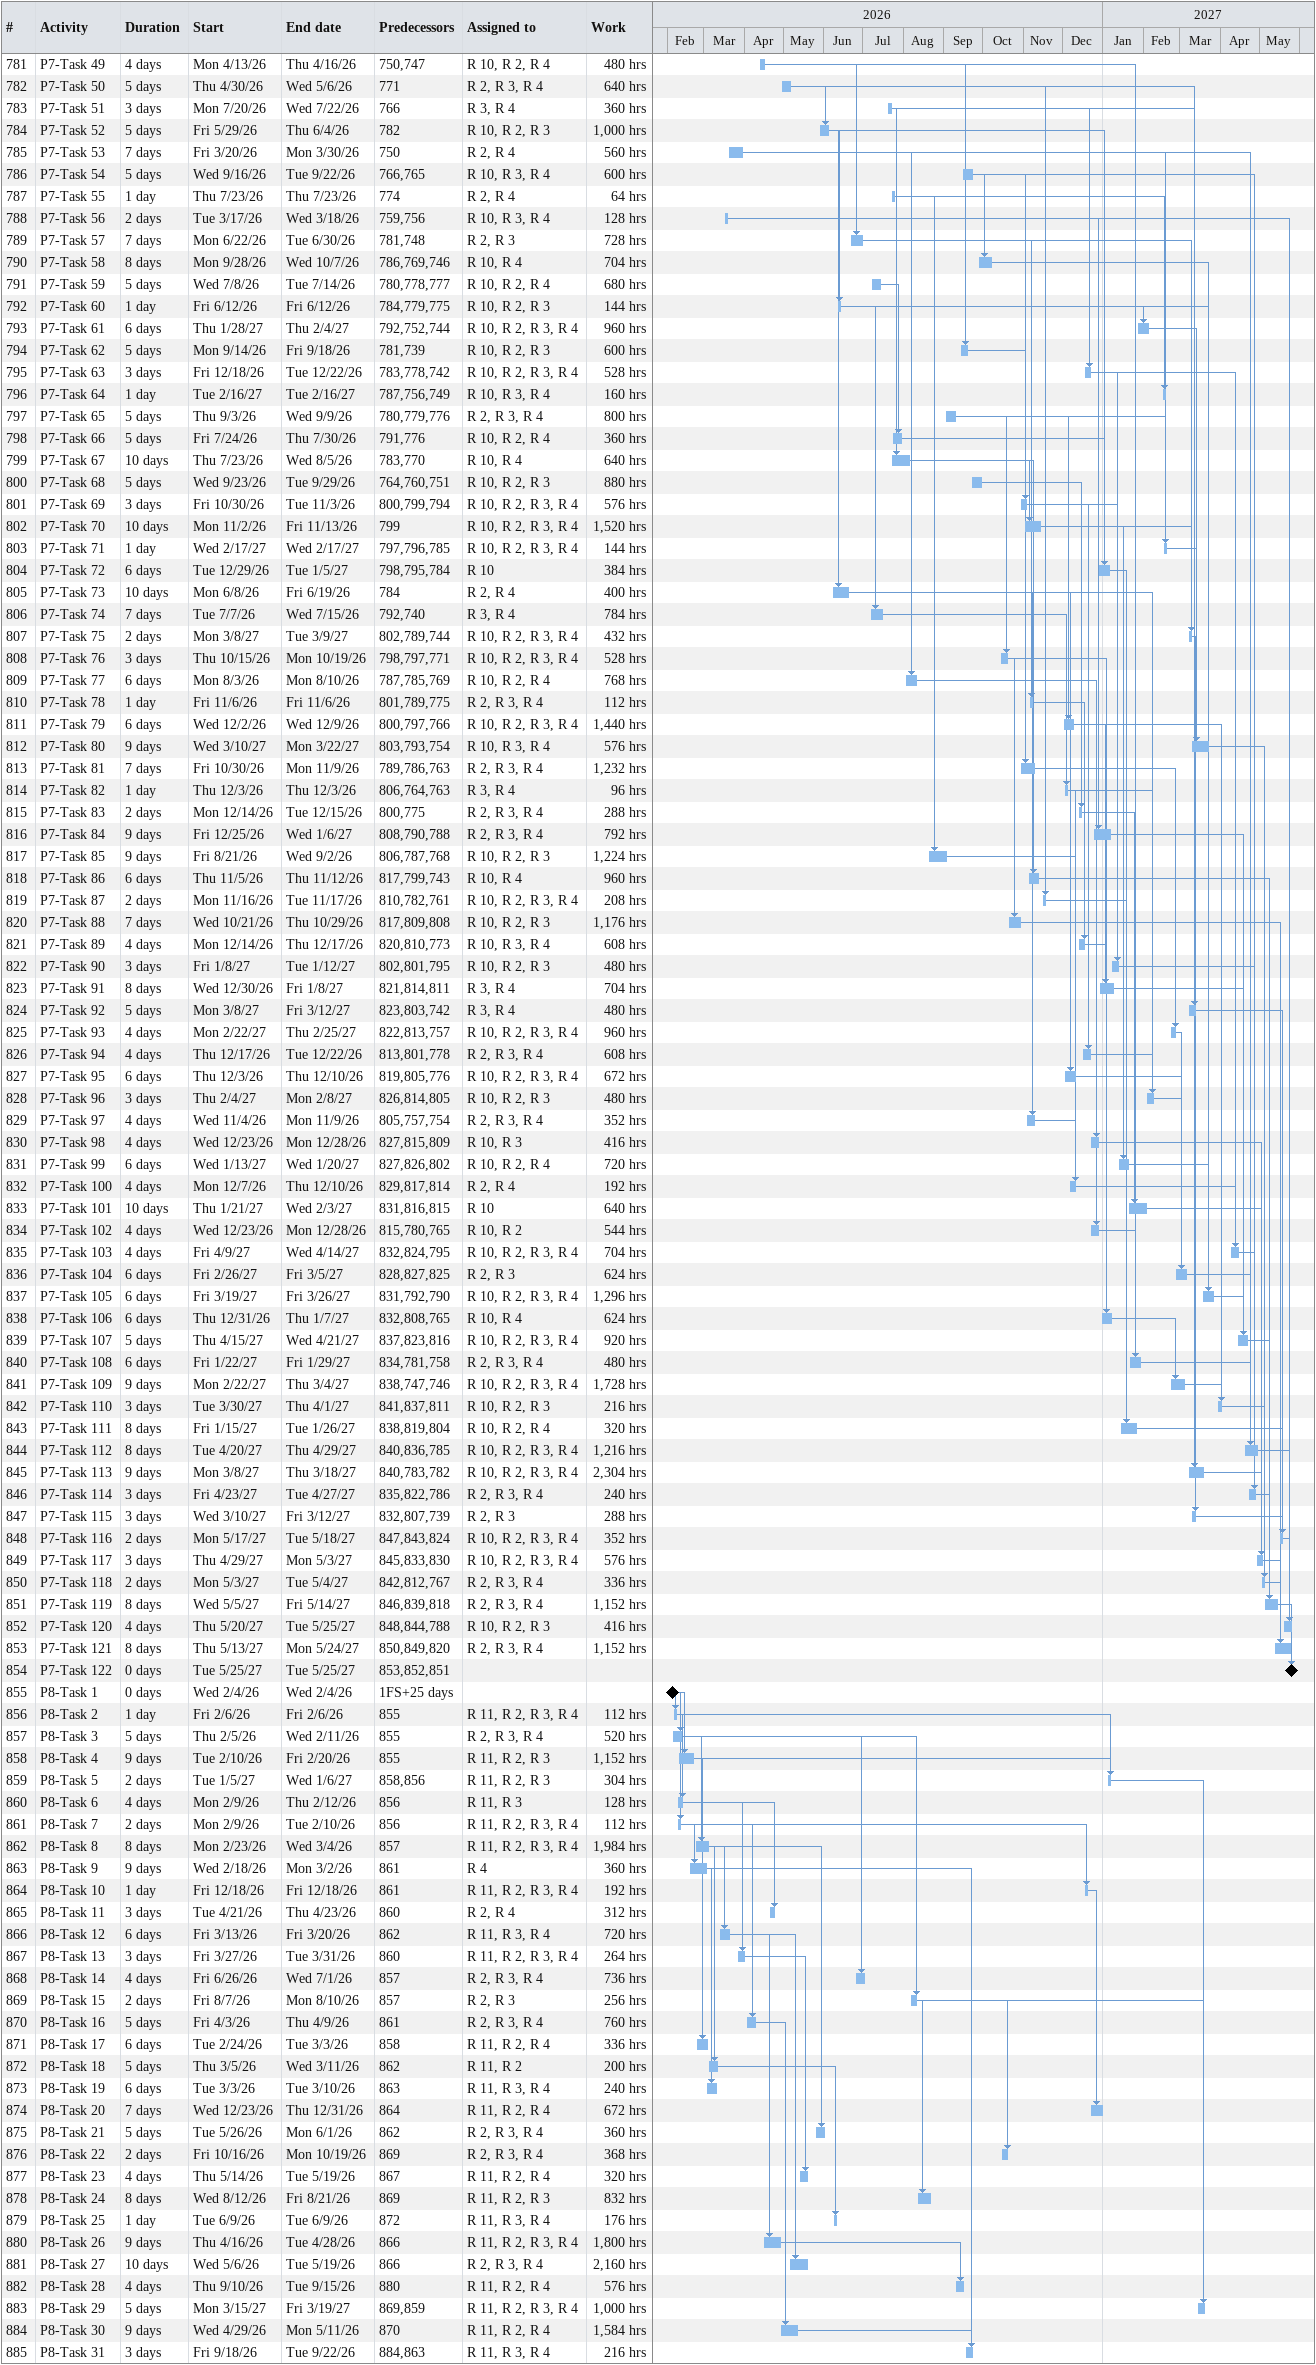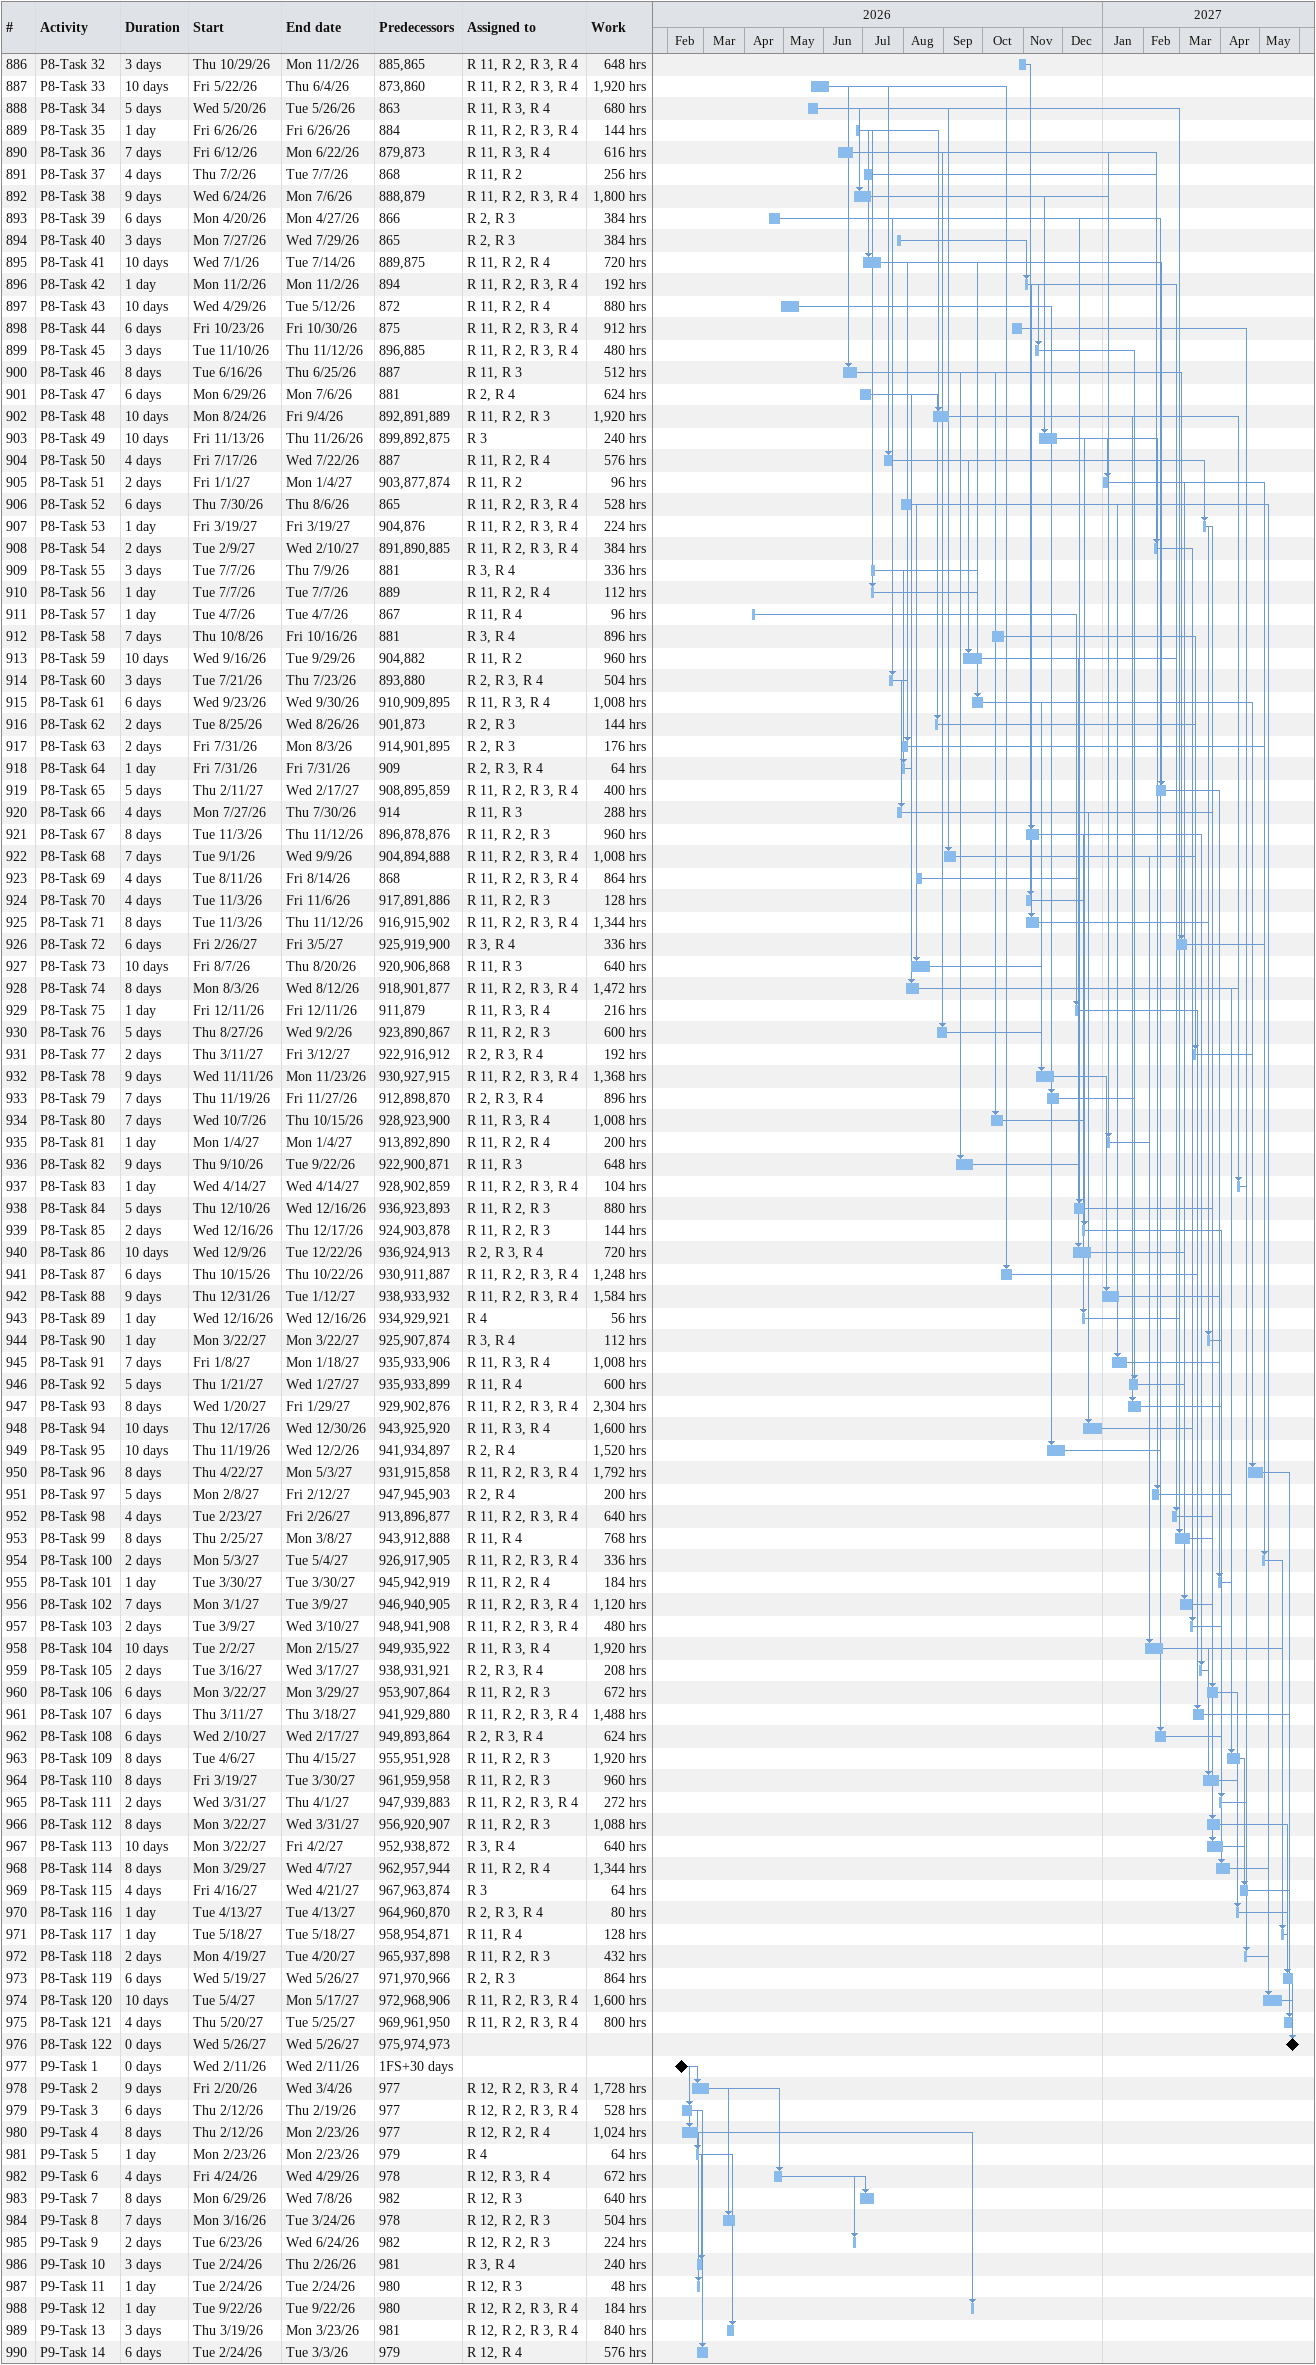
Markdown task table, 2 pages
| ID | Task | Duration | Start | Finish | Predecessors | Resources | Work (h) |
|---|---|---|---|---|---|---|---|
| 781 | P7-Task 49 | 4d | 2026-04-13 | 2026-04-16 | 750, 747 | R 10, R 2, R 4 | 480 |
| 782 | P7-Task 50 | 5d | 2026-04-30 | 2026-05-06 | 771 | R 2, R 3, R 4 | 640 |
| 783 | P7-Task 51 | 3d | 2026-07-20 | 2026-07-22 | 766 | R 3, R 4 | 360 |
| 784 | P7-Task 52 | 5d | 2026-05-29 | 2026-06-04 | 782 | R 10, R 2, R 3 | 1000 |
| 785 | P7-Task 53 | 7d | 2026-03-20 | 2026-03-30 | 750 | R 2, R 4 | 560 |
| 786 | P7-Task 54 | 5d | 2026-09-16 | 2026-09-22 | 766, 765 | R 10, R 3, R 4 | 600 |
| 787 | P7-Task 55 | 1d | 2026-07-23 | 2026-07-23 | 774 | R 2, R 4 | 64 |
| 788 | P7-Task 56 | 2d | 2026-03-17 | 2026-03-18 | 759, 756 | R 10, R 3, R 4 | 128 |
| 789 | P7-Task 57 | 7d | 2026-06-22 | 2026-06-30 | 781, 748 | R 2, R 3 | 728 |
| 790 | P7-Task 58 | 8d | 2026-09-28 | 2026-10-07 | 786, 769, 746 | R 10, R 4 | 704 |
| 791 | P7-Task 59 | 5d | 2026-07-08 | 2026-07-14 | 780, 778, 777 | R 10, R 2, R 4 | 680 |
| 792 | P7-Task 60 | 1d | 2026-06-12 | 2026-06-12 | 784, 779, 775 | R 10, R 2, R 3 | 144 |
| 793 | P7-Task 61 | 6d | 2027-01-28 | 2027-02-04 | 792, 752, 744 | R 10, R 2, R 3, R 4 | 960 |
| 794 | P7-Task 62 | 5d | 2026-09-14 | 2026-09-18 | 781, 739 | R 10, R 2, R 3 | 600 |
| 795 | P7-Task 63 | 3d | 2026-12-18 | 2026-12-22 | 783, 778, 742 | R 10, R 2, R 3, R 4 | 528 |
| 796 | P7-Task 64 | 1d | 2027-02-16 | 2027-02-16 | 787, 756, 749 | R 10, R 3, R 4 | 160 |
| 797 | P7-Task 65 | 5d | 2026-09-03 | 2026-09-09 | 780, 779, 776 | R 2, R 3, R 4 | 800 |
| 798 | P7-Task 66 | 5d | 2026-07-24 | 2026-07-30 | 791, 776 | R 10, R 2, R 4 | 360 |
| 799 | P7-Task 67 | 10d | 2026-07-23 | 2026-08-05 | 783, 770 | R 10, R 4 | 640 |
| 800 | P7-Task 68 | 5d | 2026-09-23 | 2026-09-29 | 764, 760, 751 | R 10, R 2, R 3 | 880 |
| 801 | P7-Task 69 | 3d | 2026-10-30 | 2026-11-03 | 800, 799, 794 | R 10, R 2, R 3, R 4 | 576 |
| 802 | P7-Task 70 | 10d | 2026-11-02 | 2026-11-13 | 799 | R 10, R 2, R 3, R 4 | 1520 |
| 803 | P7-Task 71 | 1d | 2027-02-17 | 2027-02-17 | 797, 796, 785 | R 10, R 2, R 3, R 4 | 144 |
| 804 | P7-Task 72 | 6d | 2026-12-29 | 2027-01-05 | 798, 795, 784 | R 10 | 384 |
| 805 | P7-Task 73 | 10d | 2026-06-08 | 2026-06-19 | 784 | R 2, R 4 | 400 |
| 806 | P7-Task 74 | 7d | 2026-07-07 | 2026-07-15 | 792, 740 | R 3, R 4 | 784 |
| 807 | P7-Task 75 | 2d | 2027-03-08 | 2027-03-09 | 802, 789, 744 | R 10, R 2, R 3, R 4 | 432 |
| 808 | P7-Task 76 | 3d | 2026-10-15 | 2026-10-19 | 798, 797, 771 | R 10, R 2, R 3, R 4 | 528 |
| 809 | P7-Task 77 | 6d | 2026-08-03 | 2026-08-10 | 787, 785, 769 | R 10, R 2, R 4 | 768 |
| 810 | P7-Task 78 | 1d | 2026-11-06 | 2026-11-06 | 801, 789, 775 | R 2, R 3, R 4 | 112 |
| 811 | P7-Task 79 | 6d | 2026-12-02 | 2026-12-09 | 800, 797, 766 | R 10, R 2, R 3, R 4 | 1440 |
| 812 | P7-Task 80 | 9d | 2027-03-10 | 2027-03-22 | 803, 793, 754 | R 10, R 3, R 4 | 576 |
| 813 | P7-Task 81 | 7d | 2026-10-30 | 2026-11-09 | 789, 786, 763 | R 2, R 3, R 4 | 1232 |
| 814 | P7-Task 82 | 1d | 2026-12-03 | 2026-12-03 | 806, 764, 763 | R 3, R 4 | 96 |
| 815 | P7-Task 83 | 2d | 2026-12-14 | 2026-12-15 | 800, 775 | R 2, R 3, R 4 | 288 |
| 816 | P7-Task 84 | 9d | 2026-12-25 | 2027-01-06 | 808, 790, 788 | R 2, R 3, R 4 | 792 |
| 817 | P7-Task 85 | 9d | 2026-08-21 | 2026-09-02 | 806, 787, 768 | R 10, R 2, R 3 | 1224 |
| 818 | P7-Task 86 | 6d | 2026-11-05 | 2026-11-12 | 817, 799, 743 | R 10, R 4 | 960 |
| 819 | P7-Task 87 | 2d | 2026-11-16 | 2026-11-17 | 810, 782, 761 | R 10, R 2, R 3, R 4 | 208 |
| 820 | P7-Task 88 | 7d | 2026-10-21 | 2026-10-29 | 817, 809, 808 | R 10, R 2, R 3 | 1176 |
| 821 | P7-Task 89 | 4d | 2026-12-14 | 2026-12-17 | 820, 810, 773 | R 10, R 3, R 4 | 608 |
| 822 | P7-Task 90 | 3d | 2027-01-08 | 2027-01-12 | 802, 801, 795 | R 10, R 2, R 3 | 480 |
| 823 | P7-Task 91 | 8d | 2026-12-30 | 2027-01-08 | 821, 814, 811 | R 3, R 4 | 704 |
| 824 | P7-Task 92 | 5d | 2027-03-08 | 2027-03-12 | 823, 803, 742 | R 3, R 4 | 480 |
| 825 | P7-Task 93 | 4d | 2027-02-22 | 2027-02-25 | 822, 813, 757 | R 10, R 2, R 3, R 4 | 960 |
| 826 | P7-Task 94 | 4d | 2026-12-17 | 2026-12-22 | 813, 801, 778 | R 2, R 3, R 4 | 608 |
| 827 | P7-Task 95 | 6d | 2026-12-03 | 2026-12-10 | 819, 805, 776 | R 10, R 2, R 3, R 4 | 672 |
| 828 | P7-Task 96 | 3d | 2027-02-04 | 2027-02-08 | 826, 814, 805 | R 10, R 2, R 3 | 480 |
| 829 | P7-Task 97 | 4d | 2026-11-04 | 2026-11-09 | 805, 757, 754 | R 2, R 3, R 4 | 352 |
| 830 | P7-Task 98 | 4d | 2026-12-23 | 2026-12-28 | 827, 815, 809 | R 10, R 3 | 416 |
| 831 | P7-Task 99 | 6d | 2027-01-13 | 2027-01-20 | 827, 826, 802 | R 10, R 2, R 4 | 720 |
| 832 | P7-Task 100 | 4d | 2026-12-07 | 2026-12-10 | 829, 817, 814 | R 2, R 4 | 192 |
| 833 | P7-Task 101 | 10d | 2027-01-21 | 2027-02-03 | 831, 816, 815 | R 10 | 640 |
| 834 | P7-Task 102 | 4d | 2026-12-23 | 2026-12-28 | 815, 780, 765 | R 10, R 2 | 544 |
| 835 | P7-Task 103 | 4d | 2027-04-09 | 2027-04-14 | 832, 824, 795 | R 10, R 2, R 3, R 4 | 704 |
| 836 | P7-Task 104 | 6d | 2027-02-26 | 2027-03-05 | 828, 827, 825 | R 2, R 3 | 624 |
| 837 | P7-Task 105 | 6d | 2027-03-19 | 2027-03-26 | 831, 792, 790 | R 10, R 2, R 3, R 4 | 1296 |
| 838 | P7-Task 106 | 6d | 2026-12-31 | 2027-01-07 | 832, 808, 765 | R 10, R 4 | 624 |
| 839 | P7-Task 107 | 5d | 2027-04-15 | 2027-04-21 | 837, 823, 816 | R 10, R 2, R 3, R 4 | 920 |
| 840 | P7-Task 108 | 6d | 2027-01-22 | 2027-01-29 | 834, 781, 758 | R 2, R 3, R 4 | 480 |
| 841 | P7-Task 109 | 9d | 2027-02-22 | 2027-03-04 | 838, 747, 746 | R 10, R 2, R 3, R 4 | 1728 |
| 842 | P7-Task 110 | 3d | 2027-03-30 | 2027-04-01 | 841, 837, 811 | R 10, R 2, R 3 | 216 |
| 843 | P7-Task 111 | 8d | 2027-01-15 | 2027-01-26 | 838, 819, 804 | R 10, R 2, R 4 | 320 |
| 844 | P7-Task 112 | 8d | 2027-04-20 | 2027-04-29 | 840, 836, 785 | R 10, R 2, R 3, R 4 | 1216 |
| 845 | P7-Task 113 | 9d | 2027-03-08 | 2027-03-18 | 840, 783, 782 | R 10, R 2, R 3, R 4 | 2304 |
| 846 | P7-Task 114 | 3d | 2027-04-23 | 2027-04-27 | 835, 822, 786 | R 2, R 3, R 4 | 240 |
| 847 | P7-Task 115 | 3d | 2027-03-10 | 2027-03-12 | 832, 807, 739 | R 2, R 3 | 288 |
| 848 | P7-Task 116 | 2d | 2027-05-17 | 2027-05-18 | 847, 843, 824 | R 10, R 2, R 3, R 4 | 352 |
| 849 | P7-Task 117 | 3d | 2027-04-29 | 2027-05-03 | 845, 833, 830 | R 10, R 2, R 3, R 4 | 576 |
| 850 | P7-Task 118 | 2d | 2027-05-03 | 2027-05-04 | 842, 812, 767 | R 2, R 3, R 4 | 336 |
| 851 | P7-Task 119 | 8d | 2027-05-05 | 2027-05-14 | 846, 839, 818 | R 2, R 3, R 4 | 1152 |
| 852 | P7-Task 120 | 4d | 2027-05-20 | 2027-05-25 | 848, 844, 788 | R 10, R 2, R 3 | 416 |
| 853 | P7-Task 121 | 8d | 2027-05-13 | 2027-05-24 | 850, 849, 820 | R 2, R 3, R 4 | 1152 |
| 854 | P7-Task 122 | 0d | 2027-05-25 | 2027-05-25 | 853, 852, 851 |  |  |
| 855 | P8-Task 1 | 0d | 2026-02-04 | 2026-02-04 | 1FS+25d |  |  |
| 856 | P8-Task 2 | 1d | 2026-02-06 | 2026-02-06 | 855 | R 11, R 2, R 3, R 4 | 112 |
| 857 | P8-Task 3 | 5d | 2026-02-05 | 2026-02-11 | 855 | R 2, R 3, R 4 | 520 |
| 858 | P8-Task 4 | 9d | 2026-02-10 | 2026-02-20 | 855 | R 11, R 2, R 3 | 1152 |
| 859 | P8-Task 5 | 2d | 2027-01-05 | 2027-01-06 | 858, 856 | R 11, R 2, R 3 | 304 |
| 860 | P8-Task 6 | 4d | 2026-02-09 | 2026-02-12 | 856 | R 11, R 3 | 128 |
| 861 | P8-Task 7 | 2d | 2026-02-09 | 2026-02-10 | 856 | R 11, R 2, R 3, R 4 | 112 |
| 862 | P8-Task 8 | 8d | 2026-02-23 | 2026-03-04 | 857 | R 11, R 2, R 3, R 4 | 1984 |
| 863 | P8-Task 9 | 9d | 2026-02-18 | 2026-03-02 | 861 | R 4 | 360 |
| 864 | P8-Task 10 | 1d | 2026-12-18 | 2026-12-18 | 861 | R 11, R 2, R 3, R 4 | 192 |
| 865 | P8-Task 11 | 3d | 2026-04-21 | 2026-04-23 | 860 | R 2, R 4 | 312 |
| 866 | P8-Task 12 | 6d | 2026-03-13 | 2026-03-20 | 862 | R 11, R 3, R 4 | 720 |
| 867 | P8-Task 13 | 3d | 2026-03-27 | 2026-03-31 | 860 | R 11, R 2, R 3, R 4 | 264 |
| 868 | P8-Task 14 | 4d | 2026-06-26 | 2026-07-01 | 857 | R 2, R 3, R 4 | 736 |
| 869 | P8-Task 15 | 2d | 2026-08-07 | 2026-08-10 | 857 | R 2, R 3 | 256 |
| 870 | P8-Task 16 | 5d | 2026-04-03 | 2026-04-09 | 861 | R 2, R 3, R 4 | 760 |
| 871 | P8-Task 17 | 6d | 2026-02-24 | 2026-03-03 | 858 | R 11, R 2, R 4 | 336 |
| 872 | P8-Task 18 | 5d | 2026-03-05 | 2026-03-11 | 862 | R 11, R 2 | 200 |
| 873 | P8-Task 19 | 6d | 2026-03-03 | 2026-03-10 | 863 | R 11, R 3, R 4 | 240 |
| 874 | P8-Task 20 | 7d | 2026-12-23 | 2026-12-31 | 864 | R 11, R 2, R 4 | 672 |
| 875 | P8-Task 21 | 5d | 2026-05-26 | 2026-06-01 | 862 | R 2, R 3, R 4 | 360 |
| 876 | P8-Task 22 | 2d | 2026-10-16 | 2026-10-19 | 869 | R 2, R 3, R 4 | 368 |
| 877 | P8-Task 23 | 4d | 2026-05-14 | 2026-05-19 | 867 | R 11, R 2, R 4 | 320 |
| 878 | P8-Task 24 | 8d | 2026-08-12 | 2026-08-21 | 869 | R 11, R 2, R 3 | 832 |
| 879 | P8-Task 25 | 1d | 2026-06-09 | 2026-06-09 | 872 | R 11, R 3, R 4 | 176 |
| 880 | P8-Task 26 | 9d | 2026-04-16 | 2026-04-28 | 866 | R 11, R 2, R 3, R 4 | 1800 |
| 881 | P8-Task 27 | 10d | 2026-05-06 | 2026-05-19 | 866 | R 2, R 3, R 4 | 2160 |
| 882 | P8-Task 28 | 4d | 2026-09-10 | 2026-09-15 | 880 | R 11, R 2, R 4 | 576 |
| 883 | P8-Task 29 | 5d | 2027-03-15 | 2027-03-19 | 869, 859 | R 11, R 2, R 3, R 4 | 1000 |
| 884 | P8-Task 30 | 9d | 2026-04-29 | 2026-05-11 | 870 | R 11, R 2, R 4 | 1584 |
| 885 | P8-Task 31 | 3d | 2026-09-18 | 2026-09-22 | 884, 863 | R 11, R 3, R 4 | 216 |
| 886 | P8-Task 32 | 3d | 2026-10-29 | 2026-11-02 | 885, 865 | R 11, R 2, R 3, R 4 | 648 |
| 887 | P8-Task 33 | 10d | 2026-05-22 | 2026-06-04 | 873, 860 | R 11, R 2, R 3, R 4 | 1920 |
| 888 | P8-Task 34 | 5d | 2026-05-20 | 2026-05-26 | 863 | R 11, R 3, R 4 | 680 |
| 889 | P8-Task 35 | 1d | 2026-06-26 | 2026-06-26 | 884 | R 11, R 2, R 3, R 4 | 144 |
| 890 | P8-Task 36 | 7d | 2026-06-12 | 2026-06-22 | 879, 873 | R 11, R 3, R 4 | 616 |
| 891 | P8-Task 37 | 4d | 2026-07-02 | 2026-07-07 | 868 | R 11, R 2 | 256 |
| 892 | P8-Task 38 | 9d | 2026-06-24 | 2026-07-06 | 888, 879 | R 11, R 2, R 3, R 4 | 1800 |
| 893 | P8-Task 39 | 6d | 2026-04-20 | 2026-04-27 | 866 | R 2, R 3 | 384 |
| 894 | P8-Task 40 | 3d | 2026-07-27 | 2026-07-29 | 865 | R 2, R 3 | 384 |
| 895 | P8-Task 41 | 10d | 2026-07-01 | 2026-07-14 | 889, 875 | R 11, R 2, R 4 | 720 |
| 896 | P8-Task 42 | 1d | 2026-11-02 | 2026-11-02 | 894 | R 11, R 2, R 3, R 4 | 192 |
| 897 | P8-Task 43 | 10d | 2026-04-29 | 2026-05-12 | 872 | R 11, R 2, R 4 | 880 |
| 898 | P8-Task 44 | 6d | 2026-10-23 | 2026-10-30 | 875 | R 11, R 2, R 3, R 4 | 912 |
| 899 | P8-Task 45 | 3d | 2026-11-10 | 2026-11-12 | 896, 885 | R 11, R 2, R 3, R 4 | 480 |
| 900 | P8-Task 46 | 8d | 2026-06-16 | 2026-06-25 | 887 | R 11, R 3 | 512 |
| 901 | P8-Task 47 | 6d | 2026-06-29 | 2026-07-06 | 881 | R 2, R 4 | 624 |
| 902 | P8-Task 48 | 10d | 2026-08-24 | 2026-09-04 | 892, 891, 889 | R 11, R 2, R 3 | 1920 |
| 903 | P8-Task 49 | 10d | 2026-11-13 | 2026-11-26 | 899, 892, 875 | R 3 | 240 |
| 904 | P8-Task 50 | 4d | 2026-07-17 | 2026-07-22 | 887 | R 11, R 2, R 4 | 576 |
| 905 | P8-Task 51 | 2d | 2027-01-01 | 2027-01-04 | 903, 877, 874 | R 11, R 2 | 96 |
| 906 | P8-Task 52 | 6d | 2026-07-30 | 2026-08-06 | 865 | R 11, R 2, R 3, R 4 | 528 |
| 907 | P8-Task 53 | 1d | 2027-03-19 | 2027-03-19 | 904, 876 | R 11, R 2, R 3, R 4 | 224 |
| 908 | P8-Task 54 | 2d | 2027-02-09 | 2027-02-10 | 891, 890, 885 | R 11, R 2, R 3, R 4 | 384 |
| 909 | P8-Task 55 | 3d | 2026-07-07 | 2026-07-09 | 881 | R 3, R 4 | 336 |
| 910 | P8-Task 56 | 1d | 2026-07-07 | 2026-07-07 | 889 | R 11, R 2, R 4 | 112 |
| 911 | P8-Task 57 | 1d | 2026-04-07 | 2026-04-07 | 867 | R 11, R 4 | 96 |
| 912 | P8-Task 58 | 7d | 2026-10-08 | 2026-10-16 | 881 | R 3, R 4 | 896 |
| 913 | P8-Task 59 | 10d | 2026-09-16 | 2026-09-29 | 904, 882 | R 11, R 2 | 960 |
| 914 | P8-Task 60 | 3d | 2026-07-21 | 2026-07-23 | 893, 880 | R 2, R 3, R 4 | 504 |
| 915 | P8-Task 61 | 6d | 2026-09-23 | 2026-09-30 | 910, 909, 895 | R 11, R 3, R 4 | 1008 |
| 916 | P8-Task 62 | 2d | 2026-08-25 | 2026-08-26 | 901, 873 | R 2, R 3 | 144 |
| 917 | P8-Task 63 | 2d | 2026-07-31 | 2026-08-03 | 914, 901, 895 | R 2, R 3 | 176 |
| 918 | P8-Task 64 | 1d | 2026-07-31 | 2026-07-31 | 909 | R 2, R 3, R 4 | 64 |
| 919 | P8-Task 65 | 5d | 2027-02-11 | 2027-02-17 | 908, 895, 859 | R 11, R 2, R 3, R 4 | 400 |
| 920 | P8-Task 66 | 4d | 2026-07-27 | 2026-07-30 | 914 | R 11, R 3 | 288 |
| 921 | P8-Task 67 | 8d | 2026-11-03 | 2026-11-12 | 896, 878, 876 | R 11, R 2, R 3 | 960 |
| 922 | P8-Task 68 | 7d | 2026-09-01 | 2026-09-09 | 904, 894, 888 | R 11, R 2, R 3, R 4 | 1008 |
| 923 | P8-Task 69 | 4d | 2026-08-11 | 2026-08-14 | 868 | R 11, R 2, R 3, R 4 | 864 |
| 924 | P8-Task 70 | 4d | 2026-11-03 | 2026-11-06 | 917, 891, 886 | R 11, R 2, R 3 | 128 |
| 925 | P8-Task 71 | 8d | 2026-11-03 | 2026-11-12 | 916, 915, 902 | R 11, R 2, R 3, R 4 | 1344 |
| 926 | P8-Task 72 | 6d | 2027-02-26 | 2027-03-05 | 925, 919, 900 | R 3, R 4 | 336 |
| 927 | P8-Task 73 | 10d | 2026-08-07 | 2026-08-20 | 920, 906, 868 | R 11, R 3 | 640 |
| 928 | P8-Task 74 | 8d | 2026-08-03 | 2026-08-12 | 918, 901, 877 | R 11, R 2, R 3, R 4 | 1472 |
| 929 | P8-Task 75 | 1d | 2026-12-11 | 2026-12-11 | 911, 879 | R 11, R 3, R 4 | 216 |
| 930 | P8-Task 76 | 5d | 2026-08-27 | 2026-09-02 | 923, 890, 867 | R 11, R 2, R 3 | 600 |
| 931 | P8-Task 77 | 2d | 2027-03-11 | 2027-03-12 | 922, 916, 912 | R 2, R 3, R 4 | 192 |
| 932 | P8-Task 78 | 9d | 2026-11-11 | 2026-11-23 | 930, 927, 915 | R 11, R 2, R 3, R 4 | 1368 |
| 933 | P8-Task 79 | 7d | 2026-11-19 | 2026-11-27 | 912, 898, 870 | R 2, R 3, R 4 | 896 |
| 934 | P8-Task 80 | 7d | 2026-10-07 | 2026-10-15 | 928, 923, 900 | R 11, R 3, R 4 | 1008 |
| 935 | P8-Task 81 | 1d | 2027-01-04 | 2027-01-04 | 913, 892, 890 | R 11, R 2, R 4 | 200 |
| 936 | P8-Task 82 | 9d | 2026-09-10 | 2026-09-22 | 922, 900, 871 | R 11, R 3 | 648 |
| 937 | P8-Task 83 | 1d | 2027-04-14 | 2027-04-14 | 928, 902, 859 | R 11, R 2, R 3, R 4 | 104 |
| 938 | P8-Task 84 | 5d | 2026-12-10 | 2026-12-16 | 936, 923, 893 | R 11, R 2, R 3 | 880 |
| 939 | P8-Task 85 | 2d | 2026-12-16 | 2026-12-17 | 924, 903, 878 | R 11, R 2, R 3 | 144 |
| 940 | P8-Task 86 | 10d | 2026-12-09 | 2026-12-22 | 936, 924, 913 | R 2, R 3, R 4 | 720 |
| 941 | P8-Task 87 | 6d | 2026-10-15 | 2026-10-22 | 930, 911, 887 | R 11, R 2, R 3, R 4 | 1248 |
| 942 | P8-Task 88 | 9d | 2026-12-31 | 2027-01-12 | 938, 933, 932 | R 11, R 2, R 3, R 4 | 1584 |
| 943 | P8-Task 89 | 1d | 2026-12-16 | 2026-12-16 | 934, 929, 921 | R 4 | 56 |
| 944 | P8-Task 90 | 1d | 2027-03-22 | 2027-03-22 | 925, 907, 874 | R 3, R 4 | 112 |
| 945 | P8-Task 91 | 7d | 2027-01-08 | 2027-01-18 | 935, 933, 906 | R 11, R 3, R 4 | 1008 |
| 946 | P8-Task 92 | 5d | 2027-01-21 | 2027-01-27 | 935, 933, 899 | R 11, R 4 | 600 |
| 947 | P8-Task 93 | 8d | 2027-01-20 | 2027-01-29 | 929, 902, 876 | R 11, R 2, R 3, R 4 | 2304 |
| 948 | P8-Task 94 | 10d | 2026-12-17 | 2026-12-30 | 943, 925, 920 | R 11, R 3, R 4 | 1600 |
| 949 | P8-Task 95 | 10d | 2026-11-19 | 2026-12-02 | 941, 934, 897 | R 2, R 4 | 1520 |
| 950 | P8-Task 96 | 8d | 2027-04-22 | 2027-05-03 | 931, 915, 858 | R 11, R 2, R 3, R 4 | 1792 |
| 951 | P8-Task 97 | 5d | 2027-02-08 | 2027-02-12 | 947, 945, 903 | R 2, R 4 | 200 |
| 952 | P8-Task 98 | 4d | 2027-02-23 | 2027-02-26 | 913, 896, 877 | R 11, R 2, R 3, R 4 | 640 |
| 953 | P8-Task 99 | 8d | 2027-02-25 | 2027-03-08 | 943, 912, 888 | R 11, R 4 | 768 |
| 954 | P8-Task 100 | 2d | 2027-05-03 | 2027-05-04 | 926, 917, 905 | R 11, R 2, R 3, R 4 | 336 |
| 955 | P8-Task 101 | 1d | 2027-03-30 | 2027-03-30 | 945, 942, 919 | R 11, R 2, R 4 | 184 |
| 956 | P8-Task 102 | 7d | 2027-03-01 | 2027-03-09 | 946, 940, 905 | R 11, R 2, R 3, R 4 | 1120 |
| 957 | P8-Task 103 | 2d | 2027-03-09 | 2027-03-10 | 948, 941, 908 | R 11, R 2, R 3, R 4 | 480 |
| 958 | P8-Task 104 | 10d | 2027-02-02 | 2027-02-15 | 949, 935, 922 | R 11, R 3, R 4 | 1920 |
| 959 | P8-Task 105 | 2d | 2027-03-16 | 2027-03-17 | 938, 931, 921 | R 2, R 3, R 4 | 208 |
| 960 | P8-Task 106 | 6d | 2027-03-22 | 2027-03-29 | 953, 907, 864 | R 11, R 2, R 3 | 672 |
| 961 | P8-Task 107 | 6d | 2027-03-11 | 2027-03-18 | 941, 929, 880 | R 11, R 2, R 3, R 4 | 1488 |
| 962 | P8-Task 108 | 6d | 2027-02-10 | 2027-02-17 | 949, 893, 864 | R 2, R 3, R 4 | 624 |
| 963 | P8-Task 109 | 8d | 2027-04-06 | 2027-04-15 | 955, 951, 928 | R 11, R 2, R 3 | 1920 |
| 964 | P8-Task 110 | 8d | 2027-03-19 | 2027-03-30 | 961, 959, 958 | R 11, R 2, R 3 | 960 |
| 965 | P8-Task 111 | 2d | 2027-03-31 | 2027-04-01 | 947, 939, 883 | R 11, R 2, R 3, R 4 | 272 |
| 966 | P8-Task 112 | 8d | 2027-03-22 | 2027-03-31 | 956, 920, 907 | R 11, R 2, R 3 | 1088 |
| 967 | P8-Task 113 | 10d | 2027-03-22 | 2027-04-02 | 952, 938, 872 | R 3, R 4 | 640 |
| 968 | P8-Task 114 | 8d | 2027-03-29 | 2027-04-07 | 962, 957, 944 | R 11, R 2, R 4 | 1344 |
| 969 | P8-Task 115 | 4d | 2027-04-16 | 2027-04-21 | 967, 963, 874 | R 3 | 64 |
| 970 | P8-Task 116 | 1d | 2027-04-13 | 2027-04-13 | 964, 960, 870 | R 2, R 3, R 4 | 80 |
| 971 | P8-Task 117 | 1d | 2027-05-18 | 2027-05-18 | 958, 954, 871 | R 11, R 4 | 128 |
| 972 | P8-Task 118 | 2d | 2027-04-19 | 2027-04-20 | 965, 937, 898 | R 11, R 2, R 3 | 432 |
| 973 | P8-Task 119 | 6d | 2027-05-19 | 2027-05-26 | 971, 970, 966 | R 2, R 3 | 864 |
| 974 | P8-Task 120 | 10d | 2027-05-04 | 2027-05-17 | 972, 968, 906 | R 11, R 2, R 3, R 4 | 1600 |
| 975 | P8-Task 121 | 4d | 2027-05-20 | 2027-05-25 | 969, 961, 950 | R 11, R 2, R 3, R 4 | 800 |
| 976 | P8-Task 122 | 0d | 2027-05-26 | 2027-05-26 | 975, 974, 973 |  |  |
| 977 | P9-Task 1 | 0d | 2026-02-11 | 2026-02-11 | 1FS+30d |  |  |
| 978 | P9-Task 2 | 9d | 2026-02-20 | 2026-03-04 | 977 | R 12, R 2, R 3, R 4 | 1728 |
| 979 | P9-Task 3 | 6d | 2026-02-12 | 2026-02-19 | 977 | R 12, R 2, R 3, R 4 | 528 |
| 980 | P9-Task 4 | 8d | 2026-02-12 | 2026-02-23 | 977 | R 12, R 2, R 4 | 1024 |
| 981 | P9-Task 5 | 1d | 2026-02-23 | 2026-02-23 | 979 | R 4 | 64 |
| 982 | P9-Task 6 | 4d | 2026-04-24 | 2026-04-29 | 978 | R 12, R 3, R 4 | 672 |
| 983 | P9-Task 7 | 8d | 2026-06-29 | 2026-07-08 | 982 | R 12, R 3 | 640 |
| 984 | P9-Task 8 | 7d | 2026-03-16 | 2026-03-24 | 978 | R 12, R 2, R 3 | 504 |
| 985 | P9-Task 9 | 2d | 2026-06-23 | 2026-06-24 | 982 | R 12, R 2, R 3 | 224 |
| 986 | P9-Task 10 | 3d | 2026-02-24 | 2026-02-26 | 981 | R 3, R 4 | 240 |
| 987 | P9-Task 11 | 1d | 2026-02-24 | 2026-02-24 | 980 | R 12, R 3 | 48 |
| 988 | P9-Task 12 | 1d | 2026-09-22 | 2026-09-22 | 980 | R 12, R 2, R 3, R 4 | 184 |
| 989 | P9-Task 13 | 3d | 2026-03-19 | 2026-03-23 | 981 | R 12, R 2, R 3, R 4 | 840 |
| 990 | P9-Task 14 | 6d | 2026-02-24 | 2026-03-03 | 979 | R 12, R 4 | 576 |
